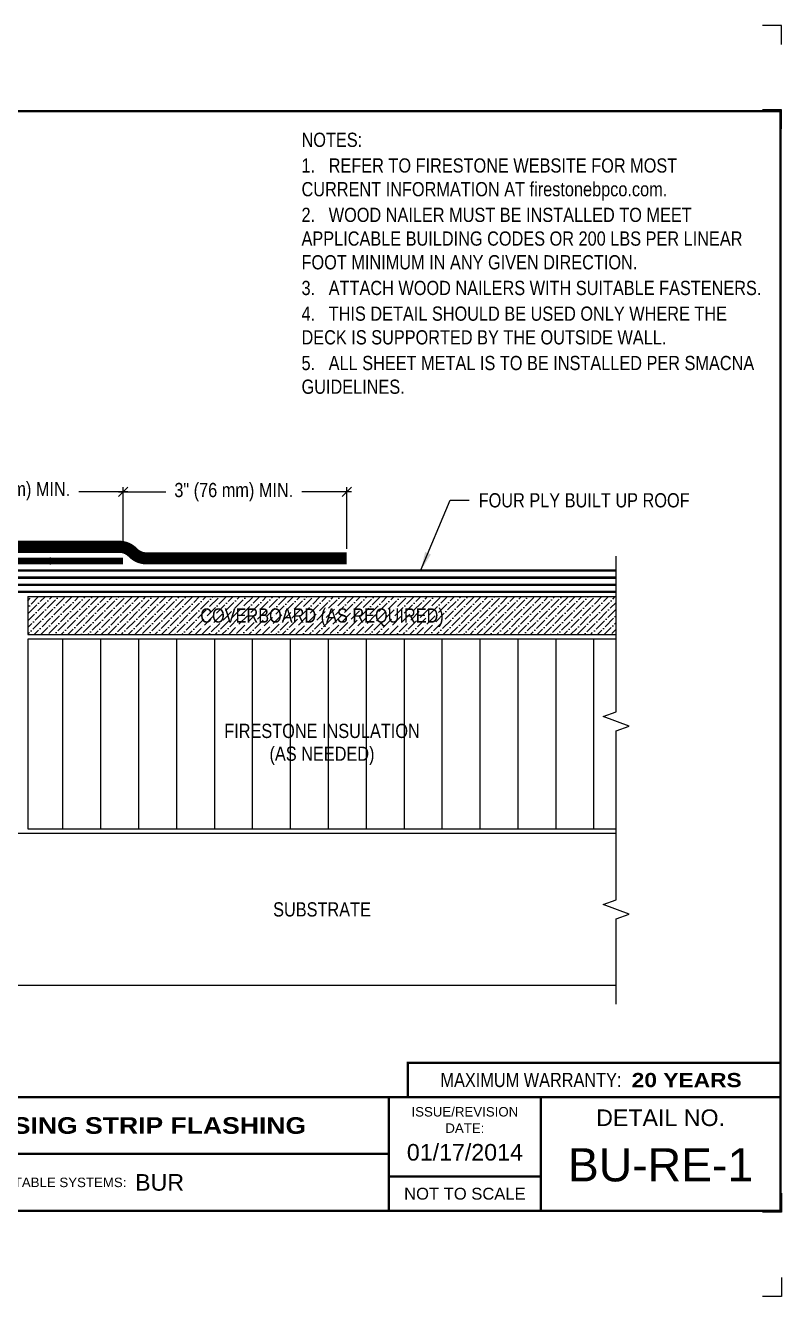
# Model space of a CAD drawing. Header units: inches. Extents: x -763.6 to -743.6, y -23.2 to -6.4.
# Drawn here: x -753.56 to -743.59, y -23.2 to -6.43 of the extents above; entities that cross this region are included whole.
import ezdxf
from ezdxf.enums import TextEntityAlignment as Align

# ---------------------------------------------------------------- set-up
doc = ezdxf.new("R2010")
doc.units = ezdxf.units.IN
doc.header["$MEASUREMENT"] = 0
doc.layers.get('0').update_dxf_attribs({"linetype": 'CONTINUOUS'})
doc.layers.get('DEFPOINTS').update_dxf_attribs({"linetype": 'CONTINUOUS'})
for name, color, linetype in [('FSBP-ANNO-LABEL', 7, 'CONTINUOUS'), ('FSBP-ANNO-NOTE', 7, 'CONTINUOUS'), ('FSBP-COVERBOARD_CANT', 46, 'CONTINUOUS'), ('FSBP-INSULATION', 7, 'CONTINUOUS'), ('FSBP-MEMBRANE', 7, 'CONTINUOUS'), ('FSBP-SUBSTRATE-GENERIC', 9, 'CONTINUOUS'), ('FSBP-TTLB', 7, 'CONTINUOUS'), ('FSBP-TTLB-BORDER', 7, 'CONTINUOUS'), ('FSBP-TTLB-TEXT', 7, 'CONTINUOUS')]:
    doc.layers.add(name, color=color, linetype=linetype)
doc.styles.add('ARIAL', font='arial.ttf')
doc.styles.add('ARIAL_BOLD', font='ariblk.ttf')
doc.styles.add('ARIAL_NAR', font='ARIALN.TTF')
doc.styles.add('FSBP_ARIAL_NAR', font='ARIALN.TTF')
doc.dimstyles.new('FSBP-DIM', dxfattribs={"dimtxt": 0.1875, "dimasz": 0.125, "dimexe": 0.0625, "dimexo": 0.125, "dimgap": 0.125, "dimtad": 0, "dimdec": 0, "dimzin": 1, "dimdsep": 46, "dimlunit": 4, "dimtxsty": 'ARIAL_NAR', "dimblk": 'OBLIQUE', "dimcen": 0.09375, "dimdle": 0.0625, "dimclrd": 256, "dimclre": 256, "dimclrt": 256, "dimadec": 0, "dimazin": 0, "dimtfac": 1, "dimtdec": 0, "dimtmove": 1, "dimatfit": 3, "dimfxl": 0, "dimtolj": 1, "dimtzin": 0, "dimlwd": -1, "dimlwe": -1, "dimarcsym": 0})
doc.dimstyles.new('FSBP-LEADER', dxfattribs={"dimtxt": 0.1875, "dimasz": 0.25, "dimexe": 0.0625, "dimexo": 0.125, "dimgap": 0.125, "dimtad": 0, "dimtih": 1, "dimtoh": 1, "dimdec": 4, "dimzin": 0, "dimdsep": 46, "dimlunit": 4, "dimtxsty": 'ARIAL_NAR', "dimcen": 0.09375, "dimclrd": 256, "dimclre": 256, "dimclrt": 256, "dimadec": 0, "dimazin": 0, "dimtfac": 1, "dimtdec": 4, "dimtofl": 0, "dimtmove": 0, "dimatfit": 3, "dimfxl": 0, "dimtolj": 1, "dimtzin": 0, "dimlwd": -1, "dimlwe": -1, "dimarcsym": 0})

# ---------------------------------------------------------------- blocks, each defined once
blk = doc.blocks.new('_OBLIQUE')
at = {"color": 0, "linetype": 'ByBlock'}
blk.add_line((-0.5, -0.5), (0.5, 0.5), dxfattribs=at)
blk = doc.blocks.new('*D12')
at = {"layer": 'DEFPOINTS', "color": 0, "transparency": 16777216}
for p in [(-749.3215920213297, -12.58505518909827), (-752.269815326033, -13.46113734446521), (-749.3215920213297, -13.46113734446521)]:
    blk.add_point(p, dxfattribs=at)
at = {"layer": 'FSBP-ANNO-LABEL', "transparency": 16777216}
for p, q in [((-752.269815326033, -13.33613734446521), (-752.269815326033, -12.52255518909827)), ((-749.3215920213297, -13.33613734446521), (-749.3215920213297, -12.52255518909827)), ((-752.332315326033, -12.58505518909827), (-751.7065507359736, -12.58505518909827)), ((-749.2590920213297, -12.58505518909827), (-749.915495142522, -12.58505518909827))]:
    blk.add_line(p, q, dxfattribs=at)
at = {"layer": 'FSBP-ANNO-LABEL', "transparency": 16777216, "xscale": 0.125, "yscale": 0.125, "zscale": 0.125, "rotation": 180}
blk.add_blockref('_OBLIQUE', (-752.269815326033, -12.58505518909827), dxfattribs=at)
at = {"layer": 'FSBP-ANNO-LABEL', "transparency": 16777216, "xscale": 0.125, "yscale": 0.125, "zscale": 0.125}
blk.add_blockref('_OBLIQUE', (-749.3215920213297, -12.58505518909827), dxfattribs=at)
at = {"layer": 'FSBP-ANNO-LABEL', "transparency": 16777216, "insert": (-750.8110229392478, -12.58840760413113), "char_height": 0.1875, "attachment_point": 5, "style": 'ARIAL_NAR'}
blk.add_mtext('\\A1;3" (76 mm) MIN.', dxfattribs=at)
blk = doc.blocks.new('*D11')
at = {"layer": 'DEFPOINTS', "color": 0, "transparency": 16777216}
for p in [(-752.269815326033, -12.58505518909827), (-755.2180386307364, -13.30863734446524), (-752.269815326033, -13.50988734446514)]:
    blk.add_point(p, dxfattribs=at)
at = {"layer": 'FSBP-ANNO-LABEL', "transparency": 16777216}
for p, q in [((-755.2180386307364, -13.18363734446524), (-755.2180386307364, -12.52255518909827)), ((-752.269815326033, -13.38488734446514), (-752.269815326033, -12.52255518909827)), ((-755.2805386307364, -12.58505518909827), (-754.6457447897579, -12.58505518909827)), ((-752.207315326033, -12.58505518909827), (-752.8546891963064, -12.58505518909827))]:
    blk.add_line(p, q, dxfattribs=at)
at = {"layer": 'FSBP-ANNO-LABEL', "transparency": 16777216, "xscale": 0.125, "yscale": 0.125, "zscale": 0.125, "rotation": 180}
blk.add_blockref('_OBLIQUE', (-755.2180386307364, -12.58505518909827), dxfattribs=at)
at = {"layer": 'FSBP-ANNO-LABEL', "transparency": 16777216, "xscale": 0.125, "yscale": 0.125, "zscale": 0.125}
blk.add_blockref('_OBLIQUE', (-752.269815326033, -12.58505518909827), dxfattribs=at)
at = {"layer": 'FSBP-ANNO-LABEL', "transparency": 16777216, "insert": (-753.7502169930322, -12.57516241343728), "char_height": 0.1875, "attachment_point": 5, "style": 'ARIAL_NAR'}
blk.add_mtext('\\A1;3" (76 mm) MIN.', dxfattribs=at)
blk = doc.blocks.new('TTLB-ASPHALT_1')
blk.add_line((16.84110496735593, 0), (20, 0))
at = {"layer": 'DEFPOINTS', "linetype": 'Continuous', "ltscale": 1.75}
for points in [[(20.01562500000003, 13.88083333333333), (20.01562500000003, 14.13083333333333), (19.76562500000003, 14.13083333333333)], [(20.01562500000003, -2.380833333333342), (20.01562500000003, -2.630833333333342), (19.76562500000003, -2.630833333333342)]]:
    blk.add_lwpolyline(points, dxfattribs=at)
at = {"layer": 'DEFPOINTS', "color": 1}
for points in [[(20.015625, 12.765625), (20.015625, 13.015625), (19.765625, 13.015625)], [(20.015625, -1.265625), (20.015625, -1.515625), (19.765625, -1.515625)]]:
    blk.add_lwpolyline(points, dxfattribs=at)
at = {"layer": 'FSBP-TTLB', "const_width": 0.03125}
blk.add_lwpolyline([(15.09028770518938, 0), (20, 0), (20, 0.4512598240669945), (15.09028770518938, 0.4512598240669945)], close=True, dxfattribs=at)
for points in [[(0, 0), (0, -1.5), (20, -1.5), (20, 0), (0, 0)], [(14.84028770518938, 0), (14.84028770518938, -1.5)], [(16.84110496735593, 0), (16.84110496735593, -1.5)], [(20, 0), (20, -1.5)], [(4.825208527206769, -0.75), (14.84028770518938, -0.75)], [(14.84028770518938, -1.048740175933006), (16.84110496735593, -1.048740175933006)]]:
    blk.add_lwpolyline(points, dxfattribs=at)
at = {"layer": 'FSBP-TTLB-BORDER', "const_width": 0.03125}
blk.add_lwpolyline([(20, 0), (20, 13), (0, 13), (0, 0)], dxfattribs=at)
at = {"layer": 'FSBP-TTLB-TEXT', "style": 'ARIAL_NAR'}
blk.add_text('MAXIMUM WARRANTY:', height=0.1875, dxfattribs=at).set_placement((17.90516569312837, 0.2256299120335257), align=Align.MIDDLE_RIGHT)
at = {"layer": 'FSBP-TTLB-TEXT'}
for s, height, style, p in [('20 YEARS', 0.1875, 'ARIAL_BOLD', (18.03987100774941, 0.2240244307510579)), ('ACCEPTABLE SYSTEMS:', 0.125, 'ARIAL', (9.292812815915624, -1.125))]:
    blk.add_text(s, height=height, dxfattribs=dict(at, style=style)).set_placement(p, align=Align.MIDDLE_LEFT)
at = {"layer": 'FSBP-TTLB-TEXT', "style": 'ARIAL'}
for s, height, p in [('ISSUE/REVISION', 0.125, (15.84069633627263, -0.1938496373466023)), ('DETAIL NO.', 0.21875, (18.42055248367797, -0.2724398367368792)), ('DATE:', 0.125, (15.84069633627263, -0.409973105348854)), ('NOT TO SCALE', 0.15625, (15.84069633627263, -1.274370087966503))]:
    blk.add_text(s, height=height, dxfattribs=at).set_placement(p, align=Align.MIDDLE_CENTER)
at = {"layer": 'FSBP-TTLB-TEXT'}
for tag, height, style, p in [('DETAIL_DESCP_LINE_1', 0.21875, 'ARIAL_BOLD', (9.832748116198076, -0.375)), ('ISSUE_REV_DATE', 0.21875, 'ARIAL', (15.84069633627263, -0.7282559425942452)), ('DETAIL_NUMBER', 0.4375, 'ARIAL', (18.42055248367797, -0.8931630692489421))]:
    blk.add_attdef(tag, text='', height=height, dxfattribs=dict(at, style=style)).set_placement(p, align=Align.MIDDLE_CENTER)
at = {"layer": 'FSBP-TTLB-TEXT', "style": 'ARIAL'}
blk.add_attdef('ACCPT_SYSTEMS', text='', height=0.21875, dxfattribs=at).set_placement((11.49438170418193, -1.125), align=Align.MIDDLE_LEFT)

msp = doc.modelspace()

# ---------------------------------------------------------------- hatches: boundary and pattern name
at = {"layer": 'FSBP-COVERBOARD_CANT'}
h = msp.add_hatch(dxfattribs=at)
h.set_pattern_fill('ANSI36', color=256, scale=0.5, style=0)
h.set_pattern_definition([(45, (-770.4866103907489, 63.41918964149309), (0.03314563036811942, 0.1215339780164378), [0.15625, -0.03125, 0, -0.03125])])
h.paths.add_polyline_path([(-745.7699572196417, -13.96488734446517), (-753.5263916511357, -13.9648873444652), (-753.5263916511356, -14.46488734446513), (-745.7699572196417, -14.4648873444651)])
h.paths.add_polyline_path([(-751.314539118199, -14.42524929876257), (-747.9818097525783, -14.42524929876257), (-747.9818097525783, -14.05632450340103), (-751.314539118199, -14.05632450340103)], flags=24)
at = {"layer": 'FSBP-INSULATION'}
h = msp.add_hatch(dxfattribs=at)
h.set_pattern_fill('LINE', color=256, scale=4, angle=90, style=0)
h.set_pattern_definition([(90, (-768.5630992534066, 62.5882340583789), (-0.5, 3.061515884555943e-17), [])])
h.paths.add_polyline_path([(-745.7699572196417, -17.02738734446521), (-745.7699572196417, -15.73479842147295), (-745.5982398809258, -15.67229842147297), (-745.9416745583576, -15.54729842147296), (-745.7699572196417, -15.48479842147295), (-745.7699572196417, -14.52738734446517), (-753.5263916511356, -14.52738734446517), (-753.5263916511358, -17.02738734446535)])
h.paths.add_polyline_path([(-750.4016596843654, -16.24751492376271), (-748.8946891864118, -16.24751492376271), (-748.8946891864118, -15.87859012840117), (-750.4016596843654, -15.87859012840117)], flags=24)
h.paths.add_polyline_path([(-750.9855188248839, -15.88182490841481), (-748.3108300458935, -15.88182490841481), (-748.3108300458935, -15.59079063147075), (-750.9855188248839, -15.59079063147075)], flags=24)

# ---------------------------------------------------------------- linework, layer by layer
at = {"layer": 'FSBP-COVERBOARD_CANT'}
for p, q in [((-753.5263916511357, -13.96488734446515), (-753.5263916511356, -14.46488734446515)), ((-753.5263916511357, -13.96488734446515), (-745.7699572196417, -13.96488734446515)), ((-753.5263916511356, -14.46488734446515), (-745.7699572196417, -14.4648873444651))]:
    msp.add_line(p, q, dxfattribs=at)
at = {"layer": 'FSBP-INSULATION'}
for points in [[(-745.7699572196417, -17.02738734446521), (-745.7699572196417, -15.73479842147296), (-745.5982398809258, -15.67229842147296), (-745.9416745583576, -15.54729842147296), (-745.7699572196417, -15.48479842147296), (-745.7699572196417, -13.43363734446521)], [(-745.7699572196417, -14.52738734446515), (-753.5263916511356, -14.52738734446518), (-753.5263916511358, -17.02738734446535), (-745.7699572196417, -17.02738734446521)]]:
    msp.add_lwpolyline(points, dxfattribs=at)
at = {"layer": 'FSBP-MEMBRANE', "ltscale": 1.75}
msp.add_line((-753.2286756531801, -13.54113734446523), (-753.2286756531801, -13.4511373444652), dxfattribs=at)
for points, const_width in [([(-758.4162619354397, -13.18363734446513), (-755.2180386307364, -13.18363734446513, -0.1989123673796531), (-755.085456109264, -13.23855482299268), (-755.0702910663189, -13.25371986593768, 0.1989123673796531), (-754.9377085448464, -13.30863734446524), (-752.32150573907, -13.30863734446524, -0.1989123673796589), (-752.1447290437733, -13.38186064916863), (-752.13867565318, -13.38791403976188, 0.1989123673796589), (-751.9618989578834, -13.46113734446521), (-749.3215920213297, -13.46113734446521)], 0.16), ([(-758.1662619354397, -13.37113734446513), (-755.2957036736813, -13.37113734446518, -0.1989123673796531), (-755.1631211522088, -13.42605482299268), (-755.1479561092638, -13.44121986593768, 0.1989123673796531), (-755.0153735877914, -13.49613734446524), (-752.269815326033, -13.49613734446524)], 0.09)]:
    msp.add_lwpolyline(points, format="xyb", dxfattribs=dict(at, const_width=const_width))
at = {"layer": 'FSBP-MEMBRANE', "const_width": 0.03125}
for points in [[(-756.645275283088, -13.62035609446517), (-745.7699572196417, -13.62035609446517)], [(-745.7699572196417, -13.71569463613181), (-756.645275283088, -13.71569463613181)], [(-756.645275283088, -13.80908005279849), (-745.7699572196417, -13.80908005279849)], [(-756.645275283088, -13.90441859446518), (-745.7699572196417, -13.90441859446517)]]:
    msp.add_lwpolyline(points, dxfattribs=at)
at = {"layer": 'FSBP-SUBSTRATE-GENERIC'}
for points in [[(-745.7699572196416, -17.08988734446538), (-754.5263916511357, -17.08988734446535), (-754.5263916511358, -19.08988734446535), (-745.7699572196416, -19.08988734446538)], [(-745.7699572196416, -19.33988734446532), (-745.7699572196416, -18.21488734446532), (-745.5982398809257, -18.15238734446532), (-745.9416745583575, -18.02738734446532), (-745.7699572196416, -17.96488734446532), (-745.7699572196416, -17.02738734446527)]]:
    msp.add_lwpolyline(points, dxfattribs=at)

# ---------------------------------------------------------------- block references
msp.add_blockref('TTLB-ASPHALT_1', (-763.6057236728427, -20.5646532483552)).add_auto_attribs({'DETAIL_DESCP_LINE_1': 'GRAVEL-STOP EDGE USING STRIP FLASHING', 'ACCPT_SYSTEMS': 'BUR', 'ISSUE_REV_DATE': '01/17/2014', 'DETAIL_NUMBER': 'BU-RE-1'})

# ---------------------------------------------------------------- texts
at = {"layer": 'FSBP-ANNO-LABEL', "style": 'ARIAL_NAR'}
msp.add_text('FOUR PLY BUILT UP ROOF', height=0.1875, dxfattribs=at).set_placement((-747.5826652123486, -12.69536289773771), align=Align.MIDDLE_LEFT)
for s, p in [('FIRESTONE INSULATION', (-749.6481744353887, -15.73637171946527)), ('(AS NEEDED)', (-749.6481744353887, -16.03715296946527)), ('SUBSTRATE', (-749.6481744353887, -18.08988734446538))]:
    msp.add_text(s, height=0.1875, dxfattribs=at).set_placement(p, align=Align.MIDDLE_CENTER)
at = {"layer": 'FSBP-ANNO-NOTE', "insert": (-749.9180746937109, -7.848156321813804), "char_height": 0.1875, "attachment_point": 1, "style": 'FSBP_ARIAL_NAR'}
msp.add_mtext_dynamic_manual_height_columns('NOTES:\\P{\\H0.083333x;\\P\\pi-0.375,l0.375;}1.   REFER TO FIRESTONE WEBSITE FOR MOST \\P\\pi0;CURRENT INFORMATION AT firestonebpco.com.\\P\\pl0;{\\H0.083333x;\\P\\pi-0.375,l0.375;}2.   WOOD NAILER MUST BE INSTALLED TO MEET APPLICABLE BUILDING CODES OR 200 LBS PER LINEAR FOOT MINIMUM IN ANY GIVEN DIRECTION.\\P{\\H0.083333x;\\P}3.   ATTACH WOOD NAILERS WITH SUITABLE FASTENERS.\\P{\\H0.083333x;\\P}4.   THIS DETAIL SHOULD BE USED ONLY WHERE THE DECK IS SUPPORTED BY THE OUTSIDE WALL.\\P{\\H0.083333x;\\P}5.   ALL SHEET METAL IS TO BE INSTALLED PER SMACNA GUIDELINES. ', width=6.054813424878716, gutter_width=1.09375, heights=[3.575237556249751], dxfattribs=at)
at = {"layer": 'FSBP-COVERBOARD_CANT', "style": 'ARIAL_NAR'}
msp.add_text('COVERBOARD (AS REQUIRED)', height=0.1875, dxfattribs=at).set_placement((-749.6481744353887, -14.21488734446515), align=Align.MIDDLE_CENTER)

# ---------------------------------------------------------------- dimensions: what is measured, and where the dimension line sits
at = {"layer": 'FSBP-ANNO-LABEL'}
for base, p1, p2, picture, middle in [((-752.269815326033, -12.58505518909827), (-755.2180386307364, -13.30863734446524), (-752.269815326033, -13.50988734446514), '*D11', (-753.7502169930322, -12.57516241343728)), ((-749.3215920213297, -12.58505518909827), (-752.269815326033, -13.46113734446521), (-749.3215920213297, -13.46113734446521), '*D12', (-750.8110229392478, -12.58840760413113))]:
    dim = msp.add_linear_dim(base=base, p1=p1, p2=p2, text='3" (76 mm) MIN.', dimstyle='FSBP-DIM', dxfattribs=at)
    dim.commit()
    dim.dimension.update_dxf_attribs({"geometry": picture, "text_midpoint": middle, "dimtype": 160})

# ---------------------------------------------------------------- leaders
msp.add_leader([(-748.3477666836524, -13.62379359446521), (-747.9576652123486, -12.69536289773771), (-747.7076652123486, -12.69536289773771)], dimstyle='FSBP-LEADER', dxfattribs=at)

doc.saveas('drawing.dxf')
